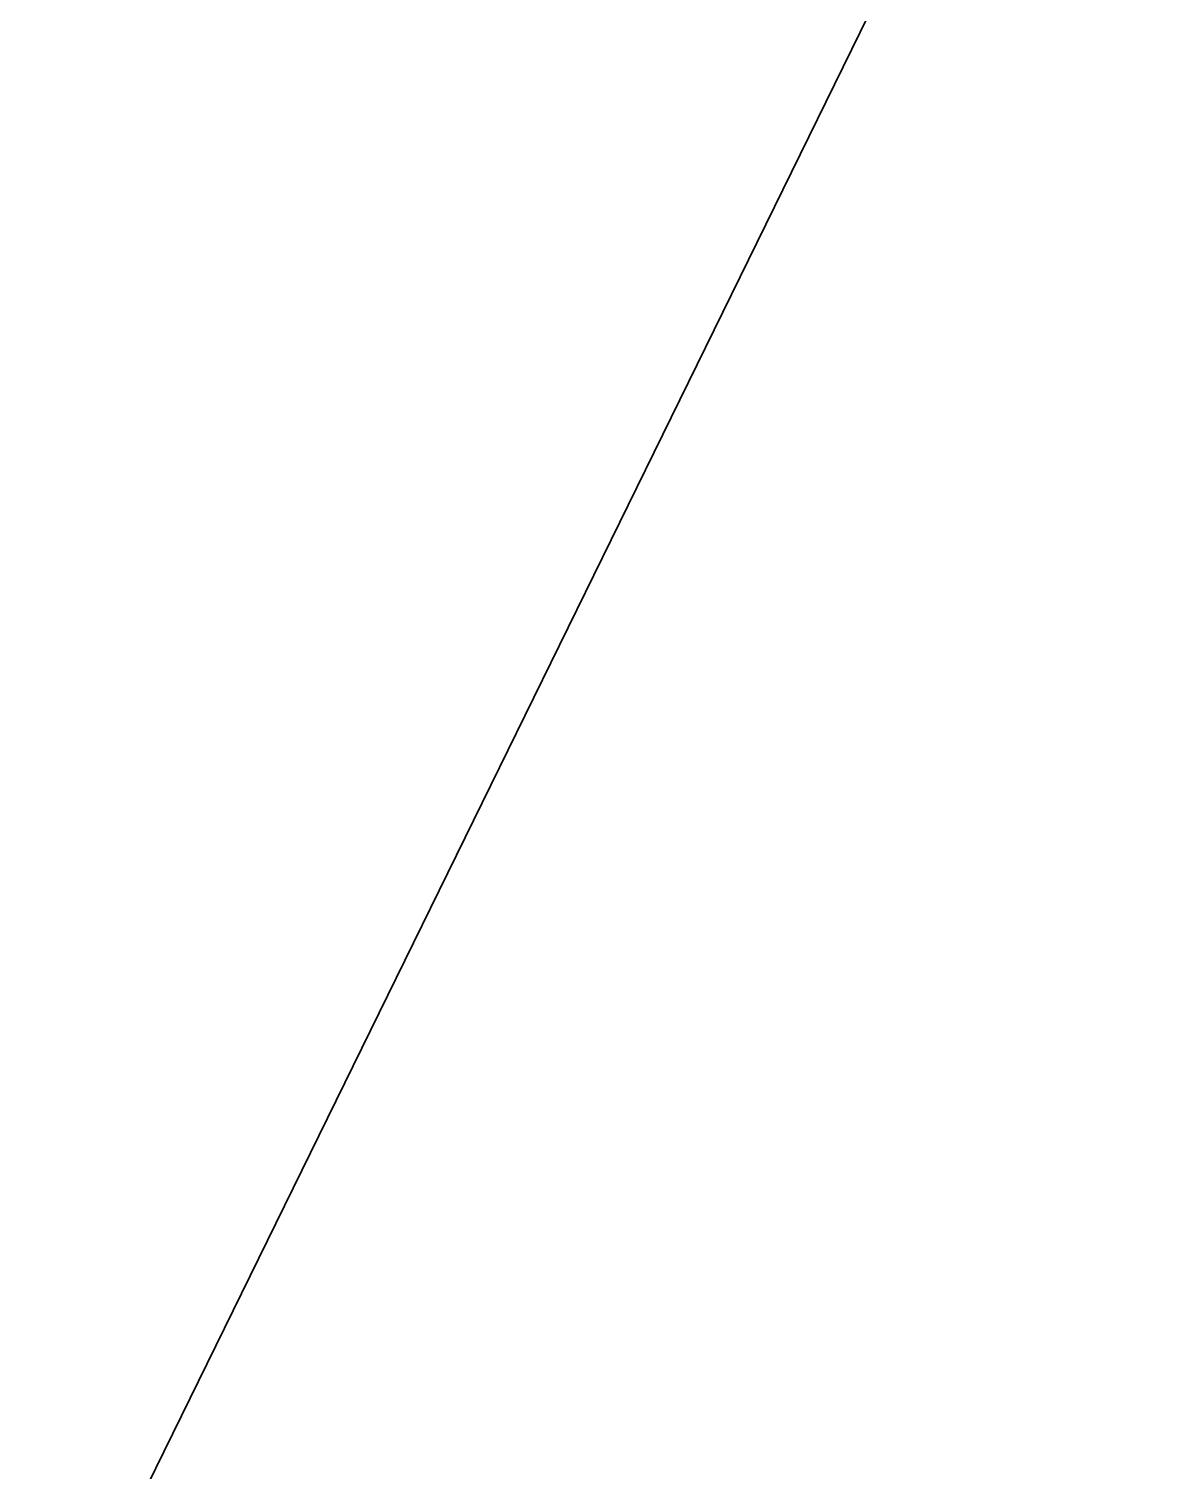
# Model space of a CAD drawing. Header units: millimetres. Extents: x 0 to 1840, y -1118 to 817.
# Drawn here: x 631.085513 to 631.087854, y -636.078091 to -636.075139 of the extents above; entities that cross this region are included whole.
import ezdxf

# ---------------------------------------------------------------- set-up
doc = ezdxf.new("R2010")
doc.units = ezdxf.units.MM
doc.layers.add('Blocks', color=7, linetype='Continuous')
doc.layers.add('Blocks$Inner', color=7, linetype='Continuous', lineweight=25, true_color=0x007f00)
doc.layers.add('Blocks$Outline', color=7, linetype='Continuous', lineweight=35, true_color=0xff3f3f)

# ---------------------------------------------------------------- blocks, each defined once
blk = doc.blocks.new('N02 Office Chair Back')
at = {"layer": 'Blocks$Inner'}
blk.add_open_spline([(648.1592876, 525.5767436), (647.3030712, 521.3437701), (646.4468549, 517.9204538), (645.5906385, 514.4971374), (645.590088, 514.4949364), (645.5895375, 514.4927353), (645.5889869, 514.4905342), (645.3973646, 513.7244835), (644.9494915, 512.0061289), (644.1964739, 509.3706204), (642.4426883, 503.8192001), (639.2787424, 495.9211253), (635.1751996, 487.4443149), (632.4843964, 481.8104206), (631.33426, 479.4575891), (631.0856898, 478.9512185)], degree=3, knots=[379.661852, 379.661852, 379.661852, 379.661852, 391.202228, 391.202228, 391.202228, 391.209649, 391.209649, 391.209649, 393.792134, 397.037564, 400.282993, 413.264709, 426.246426, 433.197216, 435.078609, 435.078609, 435.078609, 435.078609], dxfattribs=at)
at = {"layer": 'Blocks$Outline'}
for points, knots in [([(581.6859941, 778.136616), (581.9471832, 777.9321055), (582.2083722, 777.7275949), (582.4695613, 777.5230843), (587.5646159, 772.8455891), (592.6596705, 768.1680938), (597.7547252, 763.4905986), (603.8161914, 755.4339515), (609.8776576, 747.3773045), (615.9391238, 739.3206574), (620.9127662, 728.2830773), (625.8864086, 717.2454971), (630.860051, 706.2079169), (635.0205557, 687.6910108), (639.1810604, 669.1741046), (643.341565, 650.6571984), (644.7872626, 638.273291), (646.2329602, 625.8893836), (647.6786578, 613.5054761), (648.4412219, 603.0078329), (649.2037861, 592.5101897), (649.9663502, 582.0125465), (650.1876808, 574.3527531), (650.4090114, 566.6929597), (650.630342, 559.0331663), (650.4385488, 553.1471047), (650.2467556, 547.2610432), (650.0549624, 541.3749817), (649.4350601, 536.1416434), (648.8151577, 530.908305), (648.1952554, 525.6749667), (648.1832661, 525.6422257), (648.1712768, 525.6094846), (648.1592876, 525.5767436), (647.3030712, 521.3437701), (646.4468549, 517.9204538), (645.5906385, 514.4971374), (645.590088, 514.4949364), (645.5895375, 514.4927353), (645.5889869, 514.4905342), (645.3973646, 513.7244835), (644.9494915, 512.0061289), (644.1964739, 509.3706204), (642.4426883, 503.8192001), (639.2787424, 495.9211253), (635.1751996, 487.4443149), (632.4843964, 481.8104206), (631.33426, 479.4575891), (631.0856898, 478.9512185), (630.968637, 478.6315641), (630.8515841, 478.3119096), (630.7345312, 477.9922551)], [-11, -11, -11, -11, -10, -10, -10, -9, -9, -9, -8, -8, -8, -7, -7, -7, -6, -6, -6, -5, -5, -5, -4, -4, -4, -3, -3, -3, -2, -2, -2, -1, -1, -1, 0, 0, 0, 11.540376, 11.540376, 11.540376, 11.547796, 11.547796, 11.547796, 14.130282, 17.375711, 20.62114, 33.602857, 46.584574, 53.535364, 55.416757, 55.416757, 55.416757, 55.923696, 55.923696, 55.923696, 55.923696]), ([(542.5654584, 434.4568778), (543.1821259, 434.4324505), (543.7987933, 434.4080231), (544.4154608, 434.3835958), (552.1356053, 434.0777863), (559.8557497, 433.7719769), (567.5758942, 433.4661675), (567.9555623, 433.4511281), (568.3352304, 433.4360888), (568.7148985, 433.4210494), (571.3117322, 433.3181839), (573.9085658, 433.2153185), (576.5053994, 433.112453), (584.6392078, 432.7902576), (593.3246567, 432.4462106), (605.1575117, 432.5746655), (616.528248, 433.1188005), (637.1593369, 441.9940626), (655.850132, 471.6083801), (665.1613807, 514.5281428), (665.2486543, 574.8653644), (665.0210175, 619.630161), (664.8830586, 646.7597841), (664.870572, 649.215278), (664.8580854, 651.6707718), (664.8455987, 654.1262657)], [-33.969773, -33.969773, -33.969773, -33.969773, -32.118144, -32.118144, -32.118144, -8.937354, -8.937354, -8.937354, -7.797348, -7.797348, -7.797348, 0, 0, 0, 24.422873, 26.079249, 35.462205, 58.530127, 89.920556, 136.09876, 189.038345, 270.479618, 270.479618, 270.479618, 277.850842, 277.850842, 277.850842, 277.850842]), ([(680.6283464, 653.326243), (680.7187056, 650.1425661), (680.8090648, 646.9588891), (680.899424, 643.7752122), (681.9626057, 606.315522), (683.4559505, 553.6996488), (677.4245695, 489.1974279), (665.4684807, 454.418215), (648.8990437, 433.6191012), (629.2952074, 419.9155626), (612.7841943, 417.2751413), (601.7767694, 416.6513674), (600.2066794, 416.5623928), (580.3098379, 417.0205983), (560.4129963, 417.4788037), (540.5161548, 417.9370091)], [-338.488171, -338.488171, -338.488171, -338.488171, -328.940201, -328.940201, -328.940201, -216.597136, -171.143155, -135.233907, -108.037966, -92.835775, -64.431904, -59.70635, -59.70635, -59.70635, 0, 0, 0, 0])]:
    blk.add_open_spline(points, degree=3, knots=knots, dxfattribs=at)

msp = doc.modelspace()

# ---------------------------------------------------------------- block references
at = {"layer": 'Blocks'}
msp.add_blockref('N02 Office Chair Back', (0, -1115.0294708), dxfattribs=at)

doc.saveas('drawing.dxf')
